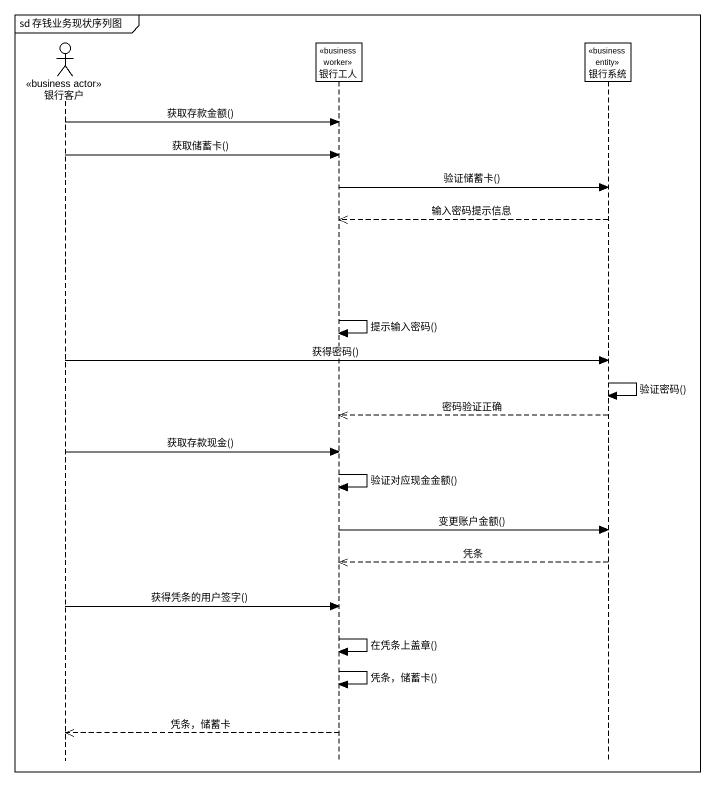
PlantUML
@startuml
mainframe sd 存钱业务现状序列图
hide footbox
actor 银行客户 <<business actor>>
participant 银行工人 <<business worker>>
participant 银行系统 <<business entity>>

银行客户 -> 银行工人 : 获取存款金额()
银行客户 -> 银行工人 : 获取储蓄卡()
银行工人 -> 银行系统 : 验证储蓄卡()
银行系统 -->> 银行工人 : 输入密码提示信息
银行工人 -> 银行工人 : 提示输入密码()
银行客户 -> 银行系统 : 获得密码()
银行系统 -> 银行系统 : 验证密码()
银行系统 -->> 银行工人 : 密码验证正确
银行客户 -> 银行工人 : 获取存款现金()
银行工人 -> 银行工人 : 验证对应现金金额()
银行工人 -> 银行系统 : 变更账户金额()
银行系统 -->> 银行工人 : 凭条
银行客户 -> 银行工人 : 获得凭条的用户签字()
银行工人 -> 银行工人 : 在凭条上盖章()
银行工人 -> 银行工人 : 凭条，储蓄卡()
银行工人 -->> 银行客户 : 凭条，储蓄卡
@enduml
